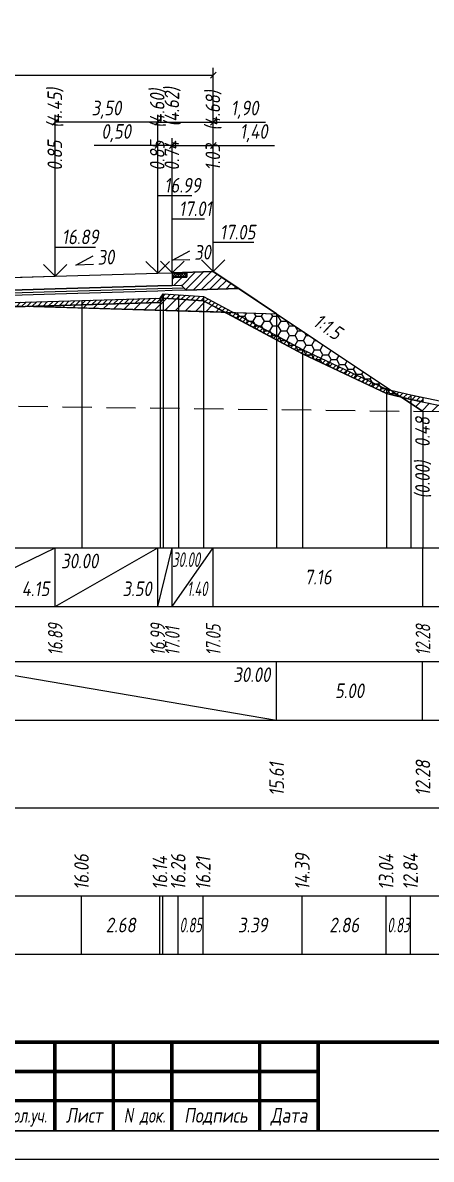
# Model space of a CAD drawing. Extents: x -717 to 1451, y -133302 to 233.
# Drawn here: x 214.5 to 284.3, y -97690.4 to -97496.3 of the extents above; entities that cross this region are included whole.
import ezdxf
from ezdxf.enums import TextEntityAlignment as Align

# ---------------------------------------------------------------- set-up
doc = ezdxf.new("R2010")
doc.units = 0
doc.linetypes.add('штриховая', pattern=[0.75, 0.5, -0.25])
for name, color, linetype in [('Зарамочное оформление', 7, 'Continuous'), ('Интерполированный поперечник', 2, 'Continuous'), ('Код_510', 7, 'Continuous'), ('Код_514', 1, 'Continuous'), ('Код_516', 1, 'Continuous'), ('Контур_0', 7, 'Continuous'), ('Контур_2521', 7, 'Continuous'), ('Контур_2564', 7, 'Continuous'), ('Контур_2660', 7, 'Continuous'), ('Контур_2665', 7, 'Continuous'), ('Контур_400', 7, 'Continuous'), ('Контур_508', 7, 'Continuous'), ('Контур_512', 7, 'Continuous'), ('Контур_513', 7, 'Continuous'), ('Контур_818', 7, 'Continuous'), ('Красный поперечник', 1, 'Continuous'), ('Объём_2501', 7, 'Continuous'), ('Объём_2564', 7, 'Continuous'), ('Объём_2650', 7, 'Continuous'), ('Объём_2660', 7, 'Continuous'), ('Объём_2661', 7, 'Continuous'), ('Объём_2665', 7, 'Continuous'), ('Объём_2666', 7, 'Continuous'), ('Объём_2667', 7, 'Continuous'), ('Объём_2668', 7, 'Continuous'), ('Объём_2669', 7, 'Continuous'), ('Объём_2675', 7, 'Continuous'), ('Откосы', 7, 'Continuous'), ('Отметки покрытия', 7, 'Continuous'), ('Рабочие отметки', 7, 'Continuous'), ('Рабочие отметки доп.', 7, 'Continuous'), ('Таблица', 7, 'Continuous'), ('Уклоны проезжей части', 7, 'Continuous'), ('Черный поперечник', 3, 'Continuous')]:
    doc.layers.add(name, color=color, linetype=linetype)
for name, color, linetype, true_color in [('Контур_2540', 2, 'Continuous', 0xffff00), ('Контур_2560', 2, 'Continuous', 0xffff00), ('Контур_2561', 7, 'Continuous', 0xff8040), ('Контур_2562', 3, 'Continuous', 0x00ff00), ('Контур_2563', 7, 'Continuous', 0xff8000), ('Контур_2570', 7, 'Continuous', 0x80ff00), ('Контур_2736', 4, 'Continuous', 0x00ffff), ('Контур_2737', 4, 'Continuous', 0x00ffff), ('Контур_2738', 4, 'Continuous', 0x00ffff), ('Контур_2739', 4, 'Continuous', 0x00ffff), ('Контур_2741', 4, 'Continuous', 0x00ffff), ('Контур_2742', 4, 'Continuous', 0x00ffff), ('Контур_2743', 4, 'Continuous', 0x00ffff), ('Контур_2744', 7, 'Continuous', 0xa4ffff), ('Контур_2745', 7, 'Continuous', 0xa4ffff), ('Контур_2747', 4, 'Continuous', 0x00ffff), ('Контур_2748', 4, 'Continuous', 0x00ffff), ('Контур_2749', 4, 'Continuous', 0x00ffff), ('Контур_2750', 4, 'Continuous', 0x00ffff), ('Контур_2751', 4, 'Continuous', 0x00ffff), ('Контур_2752', 4, 'Continuous', 0x00ffff), ('Контур_402', 7, 'Continuous', 0xff6464), ('Контур_703', 4, 'Continuous', 0x00ffff), ('Контур_705', 4, 'Continuous', 0x00ffff), ('Контур_707', 4, 'Continuous', 0x00ffff), ('Контур_720', 131, 'Continuous', 0xaaffff), ('Объём_2500', 7, 'Continuous', 0xc0c0c0), ('Объём_2520', 7, 'Continuous', 0x80ffff), ('Объём_2540', 2, 'Continuous', 0xffff00), ('Объём_2560', 2, 'Continuous', 0xffff00), ('Объём_2561', 7, 'Continuous', 0xff8040), ('Объём_2562', 3, 'Continuous', 0x00ff00), ('Объём_2563', 7, 'Continuous', 0xff8000), ('Объём_2570', 7, 'Continuous', 0x80ff00), ('Объём_2580', 3, 'Continuous', 0x00ff00), ('Объём_2600', 7, 'Continuous', 0x808000)]:
    doc.layers.add(name, color=color, linetype=linetype, true_color=true_color)
doc.styles.get("Standard").update_dxf_attribs({"font": 'txt', "height": 2.5})
doc.styles.add('М', font='romand.shx', dxfattribs={"width": 0.8, "oblique": 10, "height": 2.5})
doc.dimstyles.new('ISO-25', dxfattribs={"dimtxt": 2.5, "dimasz": 2.5, "dimexe": 1.25, "dimexo": 0.625, "dimtad": 1, "dimtxsty": 'Standard', "dimcen": 2.5, "dimadec": 0, "dimazin": 0, "dimtfac": 1, "dimtmove": 0, "dimatfit": 3, "dimfxl": 1, "dimarcsym": 0})

# ---------------------------------------------------------------- blocks, each defined once
blk = doc.blocks.new('_Oblique')
at = {"color": 0, "linetype": 'ByBlock', "lineweight": -2}
blk.add_line((-0.5, -0.5), (0.5, 0.5), dxfattribs=at)
blk = doc.blocks.new('*D1938')
at = {"color": 0, "lineweight": -2, "transparency": 16777216}
for p, q in [((240.02, -97538.47), (240.02, -97516.05)), ((247.02, -97538.26), (247.02, -97516.05)), ((240.02, -97517.3), (247.02, -97517.3)), ((247.02, -97517.3), (257.48, -97517.3))]:
    blk.add_line(p, q, dxfattribs=at)
at = {"layer": 'Defpoints', "color": 0, "transparency": 16777216}
for p in [(247.02, -97517.3), (240.02, -97539.1), (247.02, -97538.89)]:
    blk.add_point(p, dxfattribs=at)
at = {"color": 0, "lineweight": -2, "transparency": 16777216, "rotation": 180}
blk.add_blockref('_Oblique', (240.02, -97517.3), dxfattribs=at)
at = {"color": 0, "lineweight": -2, "transparency": 16777216}
blk.add_blockref('_Oblique', (247.02, -97517.3), dxfattribs=at)
at = {"color": 0, "transparency": 16777216, "insert": (253.94, -97515.19), "char_height": 2.5, "width": 8.75, "attachment_point": 5, "style": 'М'}
blk.add_mtext('1,40', dxfattribs=at)
blk = doc.blocks.new('*D1940')
at = {"color": 0, "lineweight": -2, "transparency": 16777216}
for p, q in [((237.52, -97538.55), (237.52, -97516.05)), ((240.02, -97538.47), (240.02, -97516.05)), ((237.52, -97517.3), (226.67, -97517.3)), ((240.02, -97517.3), (237.52, -97517.3))]:
    blk.add_line(p, q, dxfattribs=at)
at = {"layer": 'Defpoints', "color": 0, "transparency": 16777216}
for p in [(240.02, -97517.3), (237.52, -97539.17), (240.02, -97539.1)]:
    blk.add_point(p, dxfattribs=at)
at = {"color": 0, "lineweight": -2, "transparency": 16777216, "rotation": 180}
blk.add_blockref('_Oblique', (237.52, -97517.3), dxfattribs=at)
at = {"color": 0, "lineweight": -2, "transparency": 16777216}
blk.add_blockref('_Oblique', (240.02, -97517.3), dxfattribs=at)
at = {"color": 0, "transparency": 16777216, "insert": (230.43, -97515.19), "char_height": 2.5, "width": 9.1667, "attachment_point": 5, "style": 'М'}
blk.add_mtext('0,50', dxfattribs=at)
blk = doc.blocks.new('*D1942')
at = {"color": 0, "lineweight": -2, "transparency": 16777216}
for p, q in [((220.02, -97539.07), (220.02, -97512.05)), ((237.52, -97538.55), (237.52, -97512.05)), ((237.52, -97513.3), (220.02, -97513.3))]:
    blk.add_line(p, q, dxfattribs=at)
at = {"layer": 'Defpoints', "color": 0, "transparency": 16777216}
for p in [(220.02, -97513.3), (220.02, -97539.7), (237.52, -97539.17)]:
    blk.add_point(p, dxfattribs=at)
at = {"color": 0, "lineweight": -2, "transparency": 16777216, "rotation": 180}
blk.add_blockref('_Oblique', (220.02, -97513.3), dxfattribs=at)
at = {"color": 0, "lineweight": -2, "transparency": 16777216}
blk.add_blockref('_Oblique', (237.52, -97513.3), dxfattribs=at)
at = {"color": 0, "transparency": 16777216, "insert": (228.77, -97511.19), "char_height": 2.5, "width": 9.5833, "attachment_point": 5, "style": 'М'}
blk.add_mtext('3,50', dxfattribs=at)
blk = doc.blocks.new('*D1943')
at = {"color": 0, "lineweight": -2, "transparency": 16777216}
for p, q in [((237.52, -97538.55), (237.52, -97512.05)), ((247.02, -97538.26), (247.02, -97512.05)), ((237.52, -97513.3), (247.02, -97513.3)), ((247.02, -97513.3), (255.94, -97513.3))]:
    blk.add_line(p, q, dxfattribs=at)
at = {"layer": 'Defpoints', "color": 0, "transparency": 16777216}
for p in [(237.52, -97513.3), (237.52, -97539.17), (247.02, -97538.89)]:
    blk.add_point(p, dxfattribs=at)
at = {"color": 0, "lineweight": -2, "transparency": 16777216, "rotation": 180}
blk.add_blockref('_Oblique', (237.52, -97513.3), dxfattribs=at)
at = {"color": 0, "lineweight": -2, "transparency": 16777216}
blk.add_blockref('_Oblique', (247.02, -97513.3), dxfattribs=at)
at = {"color": 0, "transparency": 16777216, "insert": (252.4, -97511.19), "char_height": 2.5, "width": 8.75, "attachment_point": 5, "style": 'М'}
blk.add_mtext('1,90', dxfattribs=at)
blk = doc.blocks.new('*D1945')
at = {"color": 0, "lineweight": -2, "transparency": 16777216}
for p, q in [((151.52, -97541.15), (151.52, -97504.05)), ((247.02, -97538.26), (247.02, -97504.05)), ((151.52, -97505.3), (247.02, -97505.3))]:
    blk.add_line(p, q, dxfattribs=at)
at = {"layer": 'Defpoints', "color": 0, "transparency": 16777216}
for p in [(247.02, -97505.3), (247.02, -97538.89), (151.52, -97541.78)]:
    blk.add_point(p, dxfattribs=at)
at = {"color": 0, "lineweight": -2, "transparency": 16777216, "rotation": 180}
blk.add_blockref('_Oblique', (151.52, -97505.3), dxfattribs=at)
at = {"color": 0, "lineweight": -2, "transparency": 16777216}
blk.add_blockref('_Oblique', (247.02, -97505.3), dxfattribs=at)
at = {"color": 0, "transparency": 16777216, "insert": (199.27, -97503.19), "char_height": 2.5, "width": 10.4167, "attachment_point": 5, "style": 'М'}
blk.add_mtext('19,10', dxfattribs=at)
blk = doc.blocks.new('Штамп')
at = {"linetype": 'Continuous'}
blk.add_wipeout([(199.95, -411.25), (384.95, -411.25), (384.95, -426.25), (199.95, -426.25)], dxfattribs=at).dxf.layer = 'Зарамочное оформление'
at = {"layer": 'Зарамочное оформление', "linetype": 'Continuous', "lineweight": -3, "const_width": 0.6, "flags": 128}
for points in [[(199.95, -426.25), (199.95, -411.25), (384.95, -411.25)], [(209.95, -411.25), (209.95, -426.25)], [(219.95, -411.25), (219.95, -426.25)], [(229.95, -411.25), (229.95, -426.25)], [(239.95, -411.25), (239.95, -426.25)], [(254.95, -411.25), (254.95, -426.25)], [(264.95, -411.25), (264.95, -426.25)], [(374.95, -411.25), (374.95, -426.25)], [(199.95, -416.25), (264.95, -416.25)], [(374.95, -418.25), (384.95, -418.25)], [(199.95, -421.25), (264.95, -421.25)]]:
    blk.add_lwpolyline(points, dxfattribs=at)
at = {"linetype": 'Continuous', "insert": (319.95, -419.17), "char_height": 5, "width": 110, "attachment_point": 5, "style": 'М'}
blk.add_mtext('{\\Q10;\\W0.8;43/23-Р-ЗП2-1}', dxfattribs=at)
at = {"layer": 'Зарамочное оформление', "linetype": 'Continuous', "style": 'М', "oblique": 10}
for s, width, p in [('Лист', 0.8, (379.95, -414.66)), ('Изм.', 0.8, (204.95, -423.75)), ('Кол.уч.', 0.7, (214.95, -423.75)), ('Лист', 0.8, (224.95, -423.75)), ('N док.', 0.7, (235.28, -423.75)), ('Подпись', 0.8, (247.45, -423.75)), ('Дата', 0.8, (259.95, -423.75))]:
    blk.add_text(s, height=2.5, dxfattribs=dict(at, width=width)).set_placement(p, align=Align.MIDDLE_CENTER)
blk = doc.blocks.new('шифр')
blk.add_blockref('Штамп', (0, -97319))

msp = doc.modelspace()

# ---------------------------------------------------------------- hatches: boundary and pattern name
h = msp.add_hatch()
h.set_pattern_fill('ANSI37', color=256, scale=0.1)
h.set_pattern_definition([(45, (241.26903, -97539.28644), (-0.22451, 0.22451), []), (135, (241.26903, -97539.28644), (-0.22451, -0.22451), [])])
h.paths.add_polyline_path([(240.019, -97539.036), (240.019, -97539.789), (242.524, -97539.789), (242.519, -97538.961), (241.262, -97539.286)])
at = {"layer": 'Объём_2563'}
h = msp.add_hatch(dxfattribs=at)
h.set_pattern_fill('ANSI31', color=256, scale=0.3)
h.paths.add_polyline_path([(241.519, -97541.141), (242.393, -97542.015), (251.397, -97541.745), (247.019, -97538.826), (242.519, -97538.961), (242.524, -97539.789), (240.019, -97539.789), (240.019, -97541.186)])
at = {"layer": 'Объём_2570'}
h = msp.add_hatch(dxfattribs=at)
h.set_pattern_fill('ANSI31', color=256, scale=0.2)
h.paths.add_polyline_path([(282.832, -97561.07), (280.768, -97560.646), (276.603, -97559.64), (262.284, -97552.884), (245.349, -97543.811), (241.079, -97543.528), (238.466, -97543.365), (237.966, -97544.115), (224.556, -97544.523), (199.269, -97545.237), (199.269, -97544.487), (224.556, -97543.773), (237.966, -97543.365), (238.466, -97542.615), (241.079, -97542.778), (245.349, -97543.061), (262.284, -97552.134), (276.603, -97558.89), (280.768, -97559.896), (282.832, -97560.32)])
at = {"layer": 'Объём_2600'}
h = msp.add_hatch(dxfattribs=at)
h.set_pattern_fill('ANSI31', color=6, scale=0.4)
h.paths.add_polyline_path([(224.556, -97544.523), (237.966, -97544.115), (238.466, -97543.365), (241.079, -97543.528), (245.349, -97543.811), (249.022, -97545.779), (215.589, -97544.776)])
h = msp.add_hatch(dxfattribs=at)
h.set_pattern_fill('HONEY', color=5, scale=0.3)
h.paths.add_polyline_path([(199.269, -97545.237), (199.269, -97544.286), (215.589, -97544.776)])
h = msp.add_hatch(dxfattribs=at)
h.set_pattern_fill('HONEY', color=5, scale=0.3)
h.paths.add_polyline_path([(257.845, -97546.044), (279.168, -97560.259), (276.603, -97559.64), (262.284, -97552.884), (249.022, -97545.779)])
h = msp.add_hatch(dxfattribs=at)
h.set_pattern_fill('ANSI31', color=6, scale=0.4)
h.paths.add_polyline_path([(282.832, -97562.702), (279.168, -97560.259), (280.768, -97560.646), (291.298, -97562.81)])

# ---------------------------------------------------------------- linework, layer by layer
at = {"flags": 128}
msp.add_lwpolyline([(-30.054, -97690.421), (389.946, -97690.421), (389.946, -97393.421), (-30.054, -97393.421)], close=True, dxfattribs=at)
at = {"const_width": 0.6, "flags": 128}
msp.add_lwpolyline([(-10.054, -97685.421), (384.946, -97685.421), (384.946, -97398.421), (-10.054, -97398.421)], close=True, dxfattribs=at)
msp.add_lwpolyline([(240.019, -97539.036), (240.019, -97539.789), (242.524, -97539.789), (242.519, -97538.961), (241.262, -97539.286), (240.019, -97539.036)])
at = {"layer": 'Код_510'}
for p, q in [((224.502, -97655.421), (224.502, -97645.421)), ((237.912, -97655.421), (237.912, -97645.421)), ((238.412, -97655.421), (238.412, -97645.421)), ((241.025, -97655.421), (241.025, -97645.421)), ((245.295, -97655.421), (245.295, -97645.421)), ((262.23, -97655.421), (262.23, -97645.421)), ((276.549, -97655.421), (276.549, -97645.421)), ((280.714, -97655.421), (280.714, -97645.421))]:
    msp.add_line(p, q, dxfattribs=at)
at = {"layer": 'Код_514'}
for p, q in [((199.269, -97596), (220.019, -97586)), ((220.019, -97596), (220.019, -97586)), ((220.019, -97596), (237.519, -97586)), ((237.519, -97596), (237.519, -97586)), ((237.519, -97596), (240.019, -97586)), ((240.019, -97596), (240.019, -97586)), ((240.019, -97596), (247.019, -97586)), ((247.019, -97596), (247.019, -97586)), ((282.832, -97596), (282.832, -97586))]:
    msp.add_line(p, q, dxfattribs=at)
at = {"layer": 'Код_516'}
for p, q in [((199.215, -97605.421), (257.791, -97615.421)), ((257.791, -97615.421), (257.791, -97605.421)), ((282.778, -97615.421), (282.778, -97605.421))]:
    msp.add_line(p, q, dxfattribs=at)
at = {"layer": 'Контур_0', "flags": 128}
for points in [[(199.269, -97540.236), (220.019, -97539.636), (237.519, -97539.111), (237.519, -97539.111), (237.519, -97539.111), (237.519, -97539.111), (237.519, -97539.111), (237.519, -97539.111), (240.019, -97539.036), (240.019, -97541.186), (237.519, -97541.261), (237.519, -97541.261), (237.519, -97541.261), (237.519, -97541.261), (237.519, -97541.261), (237.519, -97541.261), (220.019, -97541.786), (199.269, -97542.386), (199.269, -97540.236)], [(247.019, -97538.826), (247.019, -97538.826)], [(247.019, -97538.826), (282.832, -97562.702), (282.832, -97562.702), (282.832, -97562.702), (282.832, -97562.702), (282.832, -97562.702), (282.832, -97562.702), (282.832, -97562.702), (282.832, -97562.702), (282.832, -97562.702), (282.832, -97562.702), (282.832, -97562.702), (282.832, -97562.702), (282.832, -97562.702), (282.832, -97562.702), (282.832, -97562.702)], [(247.019, -97538.826), (282.832, -97562.702), (282.832, -97562.702), (282.832, -97562.702), (282.832, -97562.702), (282.832, -97562.702), (282.832, -97562.702), (282.832, -97562.702), (282.832, -97562.702), (282.832, -97562.702), (282.832, -97562.702), (282.832, -97562.702), (282.832, -97562.702), (282.832, -97562.702), (282.832, -97562.702), (282.832, -97562.702), (282.832, -97562.702), (282.832, -97562.702), (282.832, -97562.702), (282.832, -97562.702), (282.832, -97562.702), (282.832, -97562.702), (282.832, -97562.702), (282.832, -97562.702), (282.832, -97562.702), (282.832, -97562.702), (282.832, -97562.702), (282.832, -97562.702), (282.832, -97562.702), (282.832, -97562.702)], [(199.269, -97542.386), (220.019, -97541.786), (237.519, -97541.261), (237.519, -97541.261), (237.519, -97541.261), (237.519, -97541.261), (237.519, -97541.261), (237.519, -97541.261), (240.019, -97541.186), (241.519, -97541.141), (242.393, -97542.015), (240.019, -97542.086), (237.519, -97542.161), (237.519, -97542.161), (237.519, -97542.161), (237.519, -97542.161), (237.519, -97542.161), (237.519, -97542.161), (220.019, -97542.686), (199.269, -97543.286), (199.269, -97542.386)], [(240.019, -97541.186), (241.519, -97541.141), (242.393, -97542.015), (251.397, -97541.745)]]:
    msp.add_lwpolyline(points, dxfattribs=at)
at = {"layer": 'Контур_2521', "color": 250, "flags": 128}
msp.add_lwpolyline([(199.269, -97542.836), (220.019, -97542.236), (237.519, -97541.711), (237.519, -97541.711), (237.519, -97541.711), (237.519, -97541.711), (237.519, -97541.711), (237.519, -97541.711), (240.019, -97541.636), (241.956, -97541.578)], dxfattribs=at)
at = {"layer": 'Контур_2540', "flags": 128}
msp.add_lwpolyline([(199.269, -97544.286), (257.845, -97546.044), (251.397, -97541.745), (242.393, -97542.015), (240.019, -97542.086), (237.519, -97542.161), (220.019, -97542.686), (199.269, -97543.286), (199.269, -97544.286)], dxfattribs=at)
at = {"layer": 'Контур_2560', "flags": 128}
msp.add_lwpolyline([(240.019, -97539.036), (247.019, -97538.826), (247.019, -97538.826), (247.019, -97538.826)], dxfattribs=at)
at = {"layer": 'Контур_2561', "flags": 128}
msp.add_lwpolyline([(240.019, -97539.036), (240.019, -97539.036), (247.019, -97538.826), (247.019, -97538.826), (240.019, -97539.036)], dxfattribs=at)
at = {"layer": 'Контур_2562', "flags": 128}
msp.add_lwpolyline([(247.019, -97538.826), (247.019, -97538.826), (247.019, -97538.826), (247.019, -97538.826), (247.019, -97538.826)], dxfattribs=at)
at = {"layer": 'Контур_2563', "flags": 128}
msp.add_lwpolyline([(241.519, -97541.141), (242.393, -97542.015), (251.397, -97541.745), (247.019, -97538.826), (240.019, -97539.036), (240.019, -97541.186), (241.519, -97541.141)], dxfattribs=at)
at = {"layer": 'Контур_2564', "flags": 128}
msp.add_lwpolyline([(240.019, -97539.036), (247.019, -97538.826)], dxfattribs=at)
at = {"layer": 'Контур_2570', "flags": 128}
msp.add_lwpolyline([(199.269, -97545.237), (224.556, -97544.523), (237.966, -97544.115), (238.466, -97543.365), (241.079, -97543.528), (245.349, -97543.811), (262.284, -97552.884), (276.603, -97559.64), (276.603, -97559.64), (280.768, -97560.646), (295.246, -97563.621)], dxfattribs=at)
at = {"layer": 'Контур_2660', "flags": 128}
msp.add_lwpolyline([(199.269, -97544.286), (257.845, -97546.044)], dxfattribs=at)
at = {"layer": 'Контур_2665', "flags": 128}
msp.add_lwpolyline([(247.019, -97538.826), (247.019, -97538.826)], dxfattribs=at)
at = {"layer": 'Контур_2736', "flags": 128}
msp.add_lwpolyline([(247.019, -97538.826), (282.832, -97562.702)], dxfattribs=at)
at = {"layer": 'Контур_2737', "flags": 128}
msp.add_lwpolyline([(282.832, -97562.702), (282.832, -97562.702)], dxfattribs=at)
at = {"layer": 'Контур_2738', "flags": 128}
msp.add_lwpolyline([(282.832, -97562.702), (282.832, -97562.702)], dxfattribs=at)
at = {"layer": 'Контур_2739', "flags": 128}
msp.add_lwpolyline([(282.832, -97562.702), (282.832, -97562.702)], dxfattribs=at)
at = {"layer": 'Контур_2741', "flags": 128}
msp.add_lwpolyline([(282.832, -97562.702), (282.832, -97562.702)], dxfattribs=at)
at = {"layer": 'Контур_2742', "flags": 128}
msp.add_lwpolyline([(282.832, -97562.702), (282.832, -97562.702)], dxfattribs=at)
at = {"layer": 'Контур_2743', "flags": 128}
msp.add_lwpolyline([(282.832, -97562.702), (282.832, -97562.702)], dxfattribs=at)
at = {"layer": 'Контур_2744', "flags": 128}
msp.add_lwpolyline([(282.832, -97562.702), (282.832, -97562.702)], dxfattribs=at)
msp.add_lwpolyline([(282.832, -97562.702), (282.832, -97562.702)], dxfattribs=at)
msp.add_lwpolyline([(282.832, -97562.702), (282.832, -97562.702)], dxfattribs=at)
msp.add_lwpolyline([(282.832, -97562.702), (282.832, -97562.702)], dxfattribs=at)
msp.add_lwpolyline([(282.832, -97562.702), (282.832, -97562.702)], dxfattribs=at)
msp.add_lwpolyline([(282.832, -97562.702), (282.832, -97562.702)], dxfattribs=at)
at = {"layer": 'Контур_2745', "flags": 128}
msp.add_lwpolyline([(282.832, -97562.702), (282.832, -97562.702)], dxfattribs=at)
msp.add_lwpolyline([(282.832, -97562.702), (282.832, -97562.702)], dxfattribs=at)
msp.add_lwpolyline([(282.832, -97562.702), (282.832, -97562.702)], dxfattribs=at)
msp.add_lwpolyline([(282.832, -97562.702), (282.832, -97562.702)], dxfattribs=at)
msp.add_lwpolyline([(282.832, -97562.702), (282.832, -97562.702)], dxfattribs=at)
msp.add_lwpolyline([(282.832, -97562.702), (282.832, -97562.702)], dxfattribs=at)
at = {"layer": 'Контур_2747', "flags": 128}
msp.add_lwpolyline([(282.832, -97562.702), (282.832, -97562.702)], dxfattribs=at)
at = {"layer": 'Контур_2748', "flags": 128}
msp.add_lwpolyline([(282.832, -97562.702), (282.832, -97562.702)], dxfattribs=at)
at = {"layer": 'Контур_2749', "flags": 128}
msp.add_lwpolyline([(282.832, -97562.702), (282.832, -97562.702)], dxfattribs=at)
at = {"layer": 'Контур_2750', "flags": 128}
msp.add_lwpolyline([(282.832, -97562.702), (282.832, -97562.702)], dxfattribs=at)
at = {"layer": 'Контур_2751', "flags": 128}
msp.add_lwpolyline([(282.832, -97562.702), (282.832, -97562.702)], dxfattribs=at)
at = {"layer": 'Контур_2752', "flags": 128}
msp.add_lwpolyline([(282.832, -97562.702), (282.832, -97562.702)], dxfattribs=at)
at = {"layer": 'Контур_400', "flags": 128}
msp.add_lwpolyline([(199.269, -97540.236), (220.019, -97539.636), (237.519, -97539.111), (237.519, -97539.111), (237.519, -97539.111), (237.519, -97539.111), (237.519, -97539.111), (237.519, -97539.111), (240.019, -97539.036)], dxfattribs=at)
at = {"layer": 'Контур_402', "flags": 128}
msp.add_lwpolyline([(145.232, -97545.908), (199.269, -97544.286), (257.845, -97546.044)], dxfattribs=at)
at = {"layer": 'Контур_508', "flags": 128}
msp.add_lwpolyline([(105, -97560.203), (109.644, -97563.3), (109.644, -97564.501), (113.092, -97566.8), (113.394, -97566.8), (115.394, -97566.8), (115.697, -97566.8), (119.144, -97564.501), (119.144, -97563.3), (145.232, -97545.908), (199.269, -97544.286), (257.845, -97546.044), (282.832, -97562.702)], dxfattribs=at)
at = {"layer": 'Контур_512', "flags": 128}
msp.add_lwpolyline([(105, -97560.203), (109.644, -97563.3), (109.644, -97564.501), (113.092, -97566.8), (113.394, -97566.8), (115.394, -97566.8), (115.697, -97566.8), (119.144, -97564.501), (119.144, -97563.3), (145.232, -97545.908), (199.269, -97544.286), (257.845, -97546.044), (282.832, -97562.702)], dxfattribs=at)
at = {"layer": 'Контур_513', "flags": 128}
msp.add_lwpolyline([(105, -97560.203), (109.644, -97563.3), (109.644, -97564.501), (113.092, -97566.8), (113.394, -97566.8), (115.394, -97566.8), (115.697, -97566.8), (119.144, -97564.501), (119.144, -97563.3), (145.232, -97545.908), (199.269, -97544.286), (257.845, -97546.044), (282.832, -97562.702)], dxfattribs=at)
at = {"layer": 'Контур_703', "flags": 128}
for points in [[(247.019, -97538.826), (282.832, -97562.702)], [(282.832, -97562.702), (282.832, -97562.702)]]:
    msp.add_lwpolyline(points, dxfattribs=at)
at = {"layer": 'Контур_705', "flags": 128}
msp.add_lwpolyline([(282.832, -97562.702), (282.832, -97562.702)], dxfattribs=at)
at = {"layer": 'Контур_707', "flags": 128}
msp.add_lwpolyline([(282.832, -97562.702), (282.832, -97562.702)], dxfattribs=at)
at = {"layer": 'Контур_720', "flags": 128}
msp.add_lwpolyline([(282.832, -97562.702), (282.832, -97562.702)], dxfattribs=at)
at = {"layer": 'Контур_818', "flags": 128}
msp.add_lwpolyline([(199.269, -97545.237), (224.556, -97544.523), (237.966, -97544.115), (238.466, -97543.365), (241.079, -97543.528), (245.349, -97543.811), (262.284, -97552.884), (276.603, -97559.64), (276.603, -97559.64), (280.768, -97560.646), (282.832, -97561.07)], dxfattribs=at)
at = {"layer": 'Красный поперечник'}
for p, q in [((199.269, -97540.236), (220.019, -97539.636)), ((220.019, -97539.636), (237.519, -97539.111)), ((237.519, -97539.111), (240.019, -97539.036)), ((240.019, -97539.036), (247.019, -97538.826)), ((247.019, -97538.826), (282.832, -97562.702)), ((257.845, -97546.044), (257.845, -97586)), ((282.832, -97562.702), (282.832, -97586))]:
    msp.add_line(p, q, dxfattribs=at)
at = {"layer": 'Объём_2500', "flags": 128}
msp.add_lwpolyline([(199.269, -97540.236), (220.019, -97539.636), (237.519, -97539.111), (237.519, -97539.111), (237.519, -97539.111), (237.519, -97539.111), (237.519, -97539.111), (237.519, -97539.111), (240.019, -97539.036), (240.019, -97541.186), (237.519, -97541.261), (237.519, -97541.261), (237.519, -97541.261), (237.519, -97541.261), (237.519, -97541.261), (237.519, -97541.261), (220.019, -97541.786), (199.269, -97542.386), (199.269, -97540.236)], dxfattribs=at)
at = {"layer": 'Объём_2501', "flags": 128}
msp.add_lwpolyline([(199.269, -97540.236), (220.019, -97539.636), (237.519, -97539.111), (237.519, -97539.111), (237.519, -97539.111), (237.519, -97539.111), (237.519, -97539.111), (237.519, -97539.111), (240.019, -97539.036)], dxfattribs=at)
at = {"layer": 'Объём_2520', "color": 250, "flags": 128}
msp.add_lwpolyline([(199.269, -97542.386), (220.019, -97541.786), (237.519, -97541.261), (237.519, -97541.261), (237.519, -97541.261), (237.519, -97541.261), (237.519, -97541.261), (237.519, -97541.261), (240.019, -97541.186), (241.519, -97541.141), (242.393, -97542.015), (240.019, -97542.086), (237.519, -97542.161), (237.519, -97542.161), (237.519, -97542.161), (237.519, -97542.161), (237.519, -97542.161), (237.519, -97542.161), (220.019, -97542.686), (199.269, -97543.286), (199.269, -97542.386)], dxfattribs=at)
at = {"layer": 'Объём_2540', "flags": 128}
msp.add_lwpolyline([(199.269, -97544.286), (257.845, -97546.044), (251.397, -97541.745), (242.393, -97542.015), (240.019, -97542.086), (237.519, -97542.161), (220.019, -97542.686), (199.269, -97543.286), (199.269, -97544.286)], dxfattribs=at)
at = {"layer": 'Объём_2560', "flags": 128}
msp.add_lwpolyline([(240.019, -97539.036), (247.019, -97538.826), (247.019, -97538.826), (247.019, -97538.826)], dxfattribs=at)
at = {"layer": 'Объём_2561', "flags": 128}
msp.add_lwpolyline([(240.019, -97539.036), (240.019, -97539.036), (247.019, -97538.826), (247.019, -97538.826), (240.019, -97539.036)], dxfattribs=at)
at = {"layer": 'Объём_2562', "flags": 128}
msp.add_lwpolyline([(247.019, -97538.826), (247.019, -97538.826), (247.019, -97538.826), (247.019, -97538.826), (247.019, -97538.826)], dxfattribs=at)
at = {"layer": 'Объём_2563', "color": 250, "flags": 128}
msp.add_lwpolyline([(241.519, -97541.141), (242.393, -97542.015), (251.397, -97541.745), (247.019, -97538.826), (242.519, -97538.961), (242.524, -97539.789), (240.019, -97539.789), (240.019, -97541.186), (241.519, -97541.141)], dxfattribs=at)
at = {"layer": 'Объём_2564', "flags": 128}
msp.add_lwpolyline([(240.019, -97539.036), (247.019, -97538.826)], dxfattribs=at)
at = {"layer": 'Объём_2570', "flags": 128}
msp.add_lwpolyline([(282.832, -97561.07), (280.768, -97560.646), (276.603, -97559.64), (262.284, -97552.884), (245.349, -97543.811), (241.079, -97543.528), (238.466, -97543.365), (237.966, -97544.115), (224.556, -97544.523), (199.269, -97545.237), (199.269, -97544.487), (224.556, -97543.773), (237.966, -97543.365), (238.466, -97542.615), (241.079, -97542.778), (245.349, -97543.061), (262.284, -97552.134), (276.603, -97558.89), (280.768, -97559.896), (282.832, -97560.32), (282.832, -97561.07), (282.832, -97561.07)], dxfattribs=at)
at = {"layer": 'Объём_2580', "flags": 128}
msp.add_lwpolyline([(247.019, -97538.826), (247.019, -97538.826)], dxfattribs=at)
at = {"layer": 'Объём_2600', "color": 5, "flags": 128}
for points in [[(199.269, -97545.237), (199.269, -97544.286), (215.589, -97544.776), (199.269, -97545.237), (199.269, -97545.237)], [(257.845, -97546.044), (279.168, -97560.259), (276.603, -97559.64), (262.284, -97552.884), (249.022, -97545.779), (257.845, -97546.044), (257.845, -97546.044)]]:
    msp.add_lwpolyline(points, dxfattribs=at)
at = {"layer": 'Объём_2650', "color": 6, "flags": 128}
for points in [[(224.556, -97544.523), (237.966, -97544.115), (238.466, -97543.365), (241.079, -97543.528), (245.349, -97543.811), (249.022, -97545.779), (215.589, -97544.776), (224.556, -97544.523), (224.556, -97544.523)], [(282.832, -97562.702), (279.168, -97560.259), (280.768, -97560.646), (291.298, -97562.81), (282.832, -97562.702), (282.832, -97562.702)]]:
    msp.add_lwpolyline(points, dxfattribs=at)
at = {"layer": 'Объём_2660', "flags": 128}
msp.add_lwpolyline([(199.269, -97544.286), (257.845, -97546.044)], dxfattribs=at)
at = {"layer": 'Объём_2661', "flags": 128}
msp.add_lwpolyline([(247.019, -97538.826), (282.832, -97562.702)], dxfattribs=at)
at = {"layer": 'Объём_2665', "flags": 128}
msp.add_lwpolyline([(247.019, -97538.826), (247.019, -97538.826)], dxfattribs=at)
at = {"layer": 'Объём_2666', "flags": 128}
msp.add_lwpolyline([(247.019, -97538.826), (282.832, -97562.702)], dxfattribs=at)
at = {"layer": 'Объём_2667', "flags": 128}
msp.add_lwpolyline([(282.832, -97562.702), (282.832, -97562.702)], dxfattribs=at)
msp.add_lwpolyline([(282.832, -97562.702), (282.832, -97562.702)], dxfattribs=at)
at = {"layer": 'Объём_2668', "flags": 128}
msp.add_lwpolyline([(282.832, -97562.702), (282.832, -97562.702)], dxfattribs=at)
msp.add_lwpolyline([(282.832, -97562.702), (282.832, -97562.702)], dxfattribs=at)
at = {"layer": 'Объём_2669', "flags": 128}
msp.add_lwpolyline([(282.832, -97562.702), (282.832, -97562.702)], dxfattribs=at)
msp.add_lwpolyline([(282.832, -97562.702), (282.832, -97562.702)], dxfattribs=at)
at = {"layer": 'Объём_2675', "flags": 128}
msp.add_lwpolyline([(282.832, -97562.702), (282.832, -97562.702)], dxfattribs=at)
msp.add_lwpolyline([(282.832, -97562.702), (282.832, -97562.702)], dxfattribs=at)
msp.add_lwpolyline([(282.832, -97562.702), (282.832, -97562.702)], dxfattribs=at)
msp.add_lwpolyline([(282.832, -97562.702), (282.832, -97562.702)], dxfattribs=at)
msp.add_lwpolyline([(282.832, -97562.702), (282.832, -97562.702)], dxfattribs=at)
msp.add_lwpolyline([(282.832, -97562.702), (282.832, -97562.702)], dxfattribs=at)
msp.add_lwpolyline([(282.832, -97562.702), (282.832, -97562.702)], dxfattribs=at)
msp.add_lwpolyline([(282.832, -97562.702), (282.832, -97562.702)], dxfattribs=at)
msp.add_lwpolyline([(282.832, -97562.702), (282.832, -97562.702)], dxfattribs=at)
msp.add_lwpolyline([(282.832, -97562.702), (282.832, -97562.702)], dxfattribs=at)
msp.add_lwpolyline([(282.832, -97562.702), (282.832, -97562.702)], dxfattribs=at)
msp.add_lwpolyline([(282.832, -97562.702), (282.832, -97562.702)], dxfattribs=at)
at = {"layer": 'Откосы', "color": 1, "flags": 128}
for points in [[(243.033, -97536.8), (240.034, -97536.89), (242.988, -97535.301)], [(226.534, -97537.631), (223.535, -97537.721), (226.489, -97536.132)]]:
    msp.add_lwpolyline(points, dxfattribs=at)
at = {"layer": 'Отметки покрытия', "color": 1}
for p, q in [((237.519, -97539.111), (237.519, -97525.826)), ((237.519, -97525.826), (243.369, -97525.826)), ((240.019, -97539.036), (240.019, -97529.826)), ((240.019, -97529.826), (245.519, -97529.826)), ((247.019, -97538.826), (247.019, -97533.826)), ((247.019, -97533.826), (253.919, -97533.826)), ((220.019, -97539.636), (220.019, -97534.636)), ((220.019, -97534.636), (226.869, -97534.636)), ((220.019, -97539.636), (218.019, -97537.636)), ((220.019, -97539.636), (222.019, -97537.636)), ((237.519, -97539.111), (235.519, -97537.111)), ((237.519, -97539.111), (239.519, -97537.111)), ((240.019, -97539.036), (238.019, -97537.036)), ((240.019, -97539.036), (242.019, -97537.036)), ((247.019, -97538.826), (245.019, -97536.826)), ((247.019, -97538.826), (249.019, -97536.826))]:
    msp.add_line(p, q, dxfattribs=at)
at = {"layer": 'Таблица'}
for p, q in [((80, -97586), (307.832, -97586)), ((80, -97596), (307.832, -97596)), ((80, -97605.421), (307.832, -97605.421)), ((79.946, -97615.421), (307.778, -97615.421)), ((79.946, -97630.421), (307.778, -97630.421)), ((79.946, -97645.421), (307.778, -97645.421)), ((79.946, -97655.421), (307.778, -97655.421))]:
    msp.add_line(p, q, dxfattribs=at)
at = {"layer": 'Черный поперечник', "color": 7}
for p, q in [((237.966, -97543.365), (237.966, -97586)), ((238.466, -97542.615), (238.466, -97586)), ((241.079, -97542.778), (241.079, -97586)), ((245.349, -97543.061), (245.349, -97586)), ((224.556, -97543.773), (224.556, -97586)), ((262.284, -97552.134), (262.284, -97586)), ((276.603, -97558.89), (276.603, -97586)), ((280.768, -97559.896), (280.768, -97586))]:
    msp.add_line(p, q, dxfattribs=at)
at = {"layer": 'Черный поперечник', "flags": 128}
msp.add_lwpolyline([(199.269, -97544.487), (224.556, -97543.773), (237.966, -97543.365), (238.466, -97542.615), (241.079, -97542.778), (245.349, -97543.061), (262.284, -97552.134), (276.603, -97558.89), (280.768, -97559.896), (295.246, -97562.871)], dxfattribs=at)

# ---------------------------------------------------------------- texts
at = {"layer": 'Код_510', "style": 'М', "oblique": 10, "width": 0.8}
for s, p in [('16.06', (224.502, -97644.421)), ('16.14', (237.912, -97644.421)), ('16.26', (241.025, -97644.421)), ('16.21', (245.295, -97644.421)), ('14.39', (262.23, -97644.421)), ('13.04', (276.549, -97644.421)), ('12.84', (280.714, -97644.421))]:
    msp.add_text(s, height=2.5, rotation=90, dxfattribs=at).set_placement(p, align=Align.MIDDLE_LEFT)
at = {"layer": 'Код_510', "style": 'М', "oblique": 10}
for s, width, p in [('2.68', 0.8, (231.207, -97650.421)), ('0.85', 0.6, (243.16, -97650.421)), ('3.39', 0.8, (253.762, -97650.421)), ('2.86', 0.8, (269.389, -97650.421)), ('0.83', 0.6, (278.631, -97650.421))]:
    msp.add_text(s, height=2.5, dxfattribs=dict(at, width=width)).set_placement(p, align=Align.MIDDLE_CENTER)
at = {"layer": 'Код_514', "style": 'М', "oblique": 10}
for width, p in [(0.8, (221.019, -97587)), (0.6, (239.976, -97586.768))]:
    msp.add_text('30.00', height=2.5, dxfattribs=dict(at, width=width)).set_placement(p, align=Align.TOP_LEFT)
at = {"layer": 'Код_514', "style": 'М', "oblique": 10, "width": 0.8}
msp.add_text('7.16', height=2.5, dxfattribs=at).set_placement((264.925, -97591), align=Align.MIDDLE_CENTER)
at = {"layer": 'Код_514', "style": 'М', "oblique": 10}
for s, width, p in [('4.15', 0.8, (219.019, -97595)), ('3.50', 0.8, (236.519, -97595)), ('1.40', 0.6, (246.019, -97595))]:
    msp.add_text(s, height=2.5, dxfattribs=dict(at, width=width)).set_placement(p, align=Align.BOTTOM_RIGHT)
at = {"layer": 'Код_514', "style": 'М', "oblique": 10, "width": 0.7}
for s, p in [('16.89', (220.019, -97604.382)), ('16.99', (237.519, -97604.382)), ('17.01', (240.019, -97604.382)), ('17.05', (247.019, -97604.382)), ('12.28', (282.832, -97604.382))]:
    msp.add_text(s, height=2.5, rotation=90, dxfattribs=at).set_placement(p, align=Align.MIDDLE_LEFT)
at = {"layer": 'Код_516', "style": 'М', "oblique": 10, "width": 0.8}
msp.add_text('30.00', height=2.5, dxfattribs=at).set_placement((256.791, -97606.421), align=Align.TOP_RIGHT)
msp.add_text('5.00', height=2.5, dxfattribs=at).set_placement((270.284, -97610.421), align=Align.MIDDLE_CENTER)
for s, p in [('15.61', (257.845, -97628.371)), ('12.28', (282.832, -97628.371))]:
    msp.add_text(s, height=2.5, rotation=90, dxfattribs=at).set_placement(p, align=Align.MIDDLE_LEFT)
at = {"layer": 'Отметки покрытия', "color": 1, "style": 'М', "oblique": 10, "width": 0.8}
for s, p in [('16.99', (238.66, -97526.095)), ('17.01', (241.16, -97530.095)), ('16.89', (221.16, -97534.905)), ('17.05', (248.16, -97534.095))]:
    msp.add_text(s, height=2.5, dxfattribs=at).set_placement(p, align=Align.BOTTOM_LEFT)
at = {"layer": 'Рабочие отметки', "color": 1, "style": 'М', "oblique": 10, "width": 0.8}
for s, p in [('0.85', (219.941, -97521.576)), ('0.85', (237.441, -97521.576)), ('0.74', (239.941, -97521.576)), ('1.03', (246.941, -97521.576))]:
    msp.add_text(s, height=2.5, rotation=90, dxfattribs=at).set_placement(p, align=Align.MIDDLE_LEFT)
msp.add_text('0.48', height=2.5, rotation=90, dxfattribs=at).set_placement((282.754, -97563.633), align=Align.MIDDLE_RIGHT)
at = {"layer": 'Рабочие отметки доп.', "color": 1, "style": 'М', "oblique": 10, "width": 0.8}
for s, p in [('(4.45)', (219.941, -97514.276)), ('(4.60)', (237.441, -97514.276)), ('(4.62)', (239.941, -97514.026)), ('(4.68)', (246.941, -97514.726))]:
    msp.add_text(s, height=2.5, rotation=90, dxfattribs=at).set_placement(p, align=Align.MIDDLE_LEFT)
msp.add_text('(0.00)', height=2.5, rotation=90, dxfattribs=at).set_placement((282.754, -97571.133), align=Align.MIDDLE_RIGHT)
at = {"layer": 'Уклоны проезжей части', "color": 1, "style": 'М', "oblique": 10, "width": 0.8}
for s, rotation, p in [('30', 1.71836, (228.739, -97538.374)), ('30', 1.71836, (245.238, -97537.543)), ('1:1.5', 326.30994, (265.48, -97549.932))]:
    msp.add_text(s, height=2.5, rotation=rotation, dxfattribs=at).set_placement(p, align=Align.BOTTOM_CENTER)

# ---------------------------------------------------------------- dimensions: what is measured, and where the dimension line sits
at = {"color": 5}
dim = msp.add_linear_dim(base=(247.019, -97505.299), p1=(151.519, -97541.779), p2=(247.019, -97538.889), angle=180, dimstyle='ISO-25', override={"dimasz": 1, "dimlfac": 0.2, "dimzin": 0, "dimtxsty": 'М', "dimblk1": 'Oblique', "dimblk2": 'Oblique', "dimsah": 1}, dxfattribs=at)
dim.commit()
dim.dimension.update_dxf_attribs({"geometry": '*D1945', "text_midpoint": (199.269, -97503.186)})
dim = msp.add_linear_dim(base=(220.019, -97513.299), p1=(237.519, -97539.174), p2=(220.019, -97539.699), dimstyle='ISO-25', override={"dimasz": 1, "dimlfac": 0.2, "dimzin": 0, "dimtxsty": 'М', "dimblk1": 'Oblique', "dimblk2": 'Oblique', "dimsah": 1}, dxfattribs=at)
dim.commit()
dim.dimension.update_dxf_attribs({"geometry": '*D1942', "text_midpoint": (228.769, -97511.186)})
dim = msp.add_linear_dim(base=(237.519, -97513.299), p1=(247.019, -97538.889), p2=(237.519, -97539.174), dimstyle='ISO-25', override={"dimasz": 1, "dimlfac": 0.2, "dimzin": 0, "dimtxsty": 'М', "dimblk1": 'Oblique', "dimblk2": 'Oblique', "dimsah": 1}, dxfattribs=at)
dim.commit()
dim.dimension.update_dxf_attribs({"geometry": '*D1943', "text_midpoint": (252.399, -97513.299), "dimtype": 160})
for base, p1, p2, picture, middle in [((240.019, -97517.299), (237.519, -97539.174), (240.019, -97539.099), '*D1940', (230.428, -97517.299)), ((247.019, -97517.299), (240.019, -97539.099), (247.019, -97538.889), '*D1938', (253.942, -97517.299))]:
    dim = msp.add_linear_dim(base=base, p1=p1, p2=p2, angle=180, dimstyle='ISO-25', override={"dimasz": 1, "dimlfac": 0.2, "dimzin": 0, "dimtxsty": 'М', "dimblk1": 'Oblique', "dimblk2": 'Oblique', "dimsah": 1}, dxfattribs=at)
    dim.commit()
    dim.dimension.update_dxf_attribs({"geometry": picture, "text_midpoint": middle, "dimtype": 160})

# ---------------------------------------------------------------- next in the draw order: block references
msp.add_blockref('шифр', (0, 59.829))

# ---------------------------------------------------------------- next in the draw order: linework, layer by layer
at = {"layer": 'Интерполированный поперечник', "linetype": 'штриховая', "ltscale": 10, "flags": 128}
msp.add_lwpolyline([(108.762, -97560.482), (295.034, -97562.857)], dxfattribs=at)

doc.saveas('drawing.dxf')
